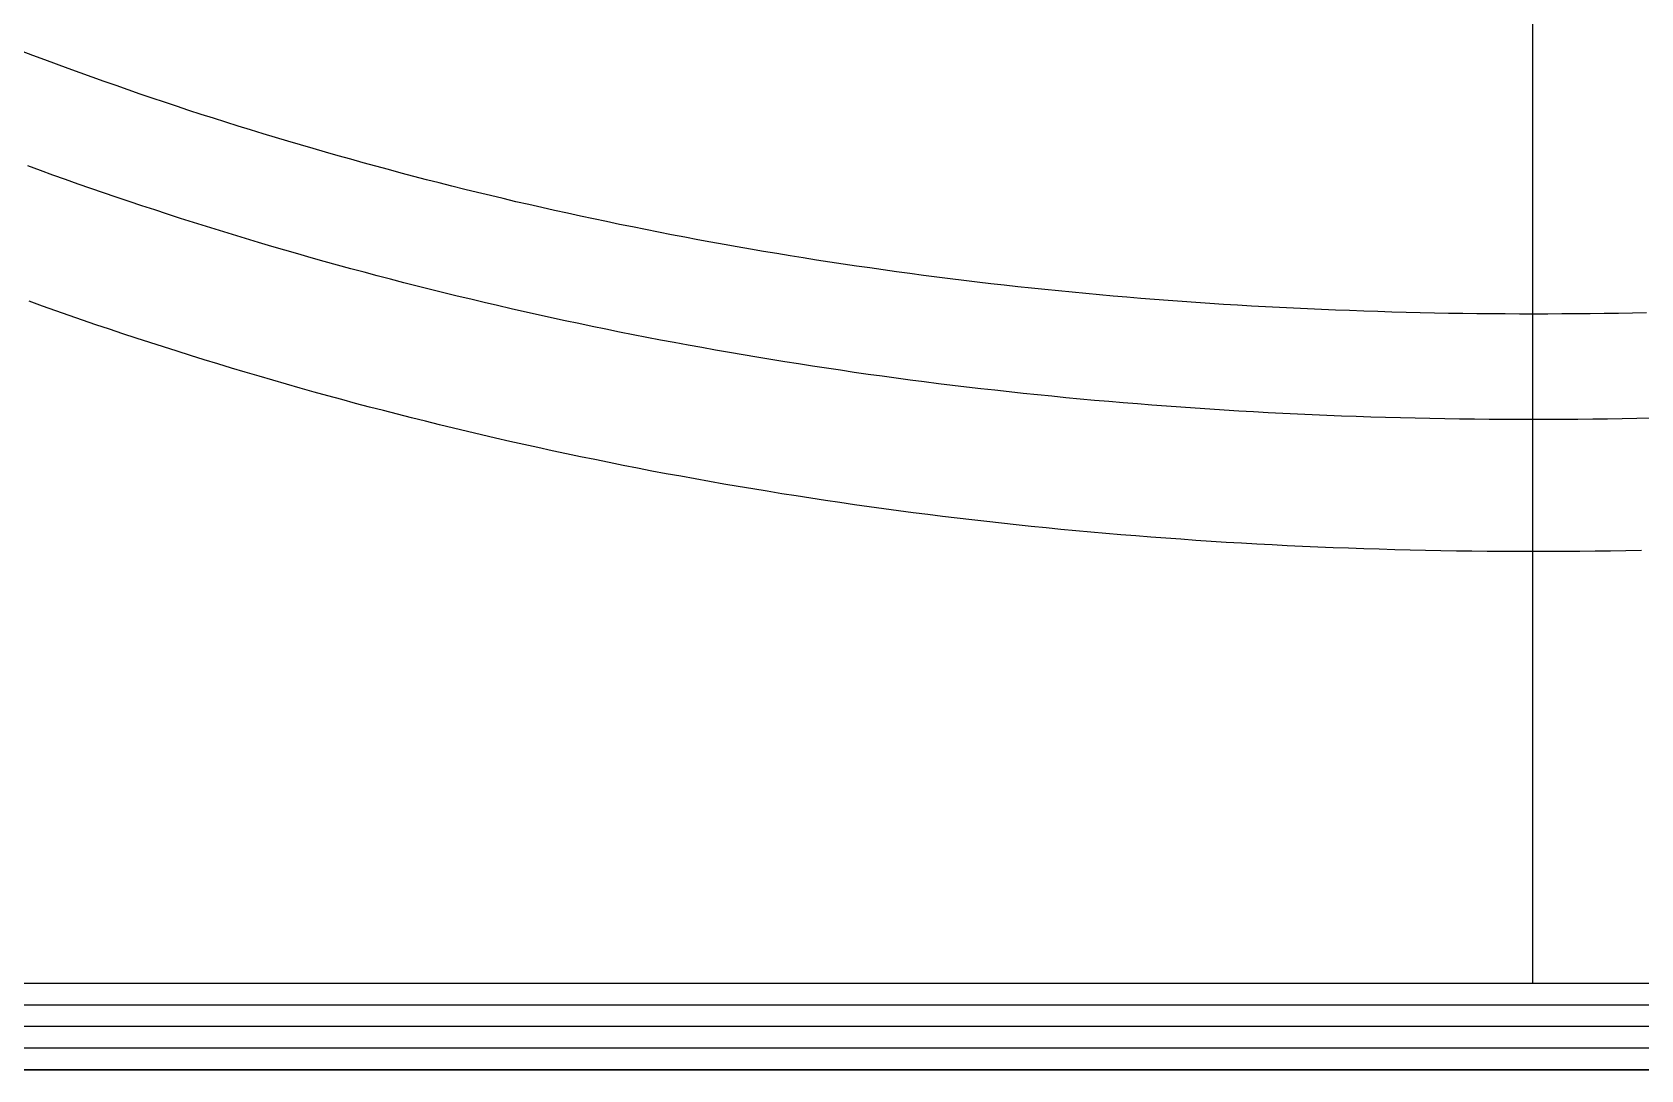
# Model space of a CAD drawing. Extents: x -23 to 863, y -16 to 610.
# Drawn here: x 18.32 to 27.94, y 9.7 to 15.91 of the extents above; entities that cross this region are included whole.
import ezdxf

# ---------------------------------------------------------------- set-up
doc = ezdxf.new("R2010")
doc.units = 0
doc.header["$MEASUREMENT"] = 0
doc.layers.add('99_枠$0$001', color=7, linetype='Continuous')

# ---------------------------------------------------------------- blocks, each defined once
blk = doc.blocks.new('99_枠')
at = {"layer": '99_枠$0$001', "linetype": 'Continuous'}
for p, q in [((7830, 6217), (7813.2, 6223.4)), ((7847, 6210.6), (7830, 6217)), ((7864, 6204.3), (7847, 6210.6)), ((7881.1, 6198), (7864, 6204.3)), ((7898.3, 6191.7), (7881.1, 6198)), ((7915.5, 6185.5), (7898.3, 6191.7)), ((7932.8, 6179.4), (7915.5, 6185.5)), ((7950.2, 6173.3), (7932.8, 6179.4)), ((7967.6, 6167.2), (7950.2, 6173.3)), ((7985.1, 6161.2), (7967.6, 6167.2)), ((8002.6, 6155.2), (7985.1, 6161.2)), ((8020.2, 6149.3), (8002.6, 6155.2)), ((8037.9, 6143.4), (8020.2, 6149.3)), ((8055.6, 6137.6), (8037.9, 6143.4)), ((8073.4, 6131.8), (8055.6, 6137.6)), ((8091.2, 6126.1), (8073.4, 6131.8)), ((8109.1, 6120.4), (8091.2, 6126.1)), ((8127, 6114.8), (8109.1, 6120.4)), ((8144.9, 6109.3), (8127, 6114.8)), ((8162.9, 6103.7), (8144.9, 6109.3)), ((8180.9, 6098.3), (8162.9, 6103.7)), ((8199, 6092.9), (8180.9, 6098.3)), ((8217, 6087.6), (8199, 6092.9)), ((8235.2, 6082.3), (8217, 6087.6)), ((8253.3, 6077), (8235.2, 6082.3)), ((8271.5, 6071.9), (8253.3, 6077)), ((7840.7, 6050.5), (7822.6, 6057.1)), ((8289.7, 6066.8), (8271.5, 6071.9)), ((8307.9, 6061.7), (8289.7, 6066.8)), ((8326.2, 6056.7), (8307.9, 6061.7)), ((8344.5, 6051.8), (8326.2, 6056.7)), ((7858.8, 6043.9), (7840.7, 6050.5)), ((7877, 6037.5), (7858.8, 6043.9)), ((7895.3, 6031), (7877, 6037.5)), ((7913.6, 6024.6), (7895.3, 6031)), ((8362.8, 6046.9), (8344.5, 6051.8)), ((8381.1, 6042.1), (8362.8, 6046.9)), ((8399.5, 6037.3), (8381.1, 6042.1)), ((8417.9, 6032.6), (8399.5, 6037.3)), ((8436.3, 6027.9), (8417.9, 6032.6)), ((7932, 6018.3), (7913.6, 6024.6)), ((7950.5, 6012), (7932, 6018.3)), ((7969, 6005.8), (7950.5, 6012)), ((7987.5, 5999.6), (7969, 6005.8)), ((8454.8, 6023.3), (8436.3, 6027.9)), ((8473.3, 6018.8), (8454.8, 6023.3)), ((8491.8, 6014.3), (8473.3, 6018.8)), ((8510.4, 6009.9), (8491.8, 6014.3)), ((8528.9, 6005.5), (8510.4, 6009.9)), ((8547.5, 6001.2), (8528.9, 6005.5)), ((8006.1, 5993.5), (7987.5, 5999.6)), ((8024.8, 5987.4), (8006.1, 5993.5)), ((8043.5, 5981.4), (8024.8, 5987.4)), ((8566.2, 5997), (8547.5, 6001.2)), ((8584.8, 5992.8), (8566.2, 5997)), ((8603.5, 5988.7), (8584.8, 5992.8)), ((8622.2, 5984.6), (8603.5, 5988.7)), ((8641, 5980.6), (8622.2, 5984.6)), ((8062.2, 5975.4), (8043.5, 5981.4)), ((8081, 5969.5), (8062.2, 5975.4)), ((8099.8, 5963.7), (8081, 5969.5)), ((8118.7, 5957.9), (8099.8, 5963.7)), ((8659.8, 5976.6), (8641, 5980.6)), ((8678.6, 5972.7), (8659.8, 5976.6)), ((8697.4, 5968.9), (8678.6, 5972.7)), ((8716.3, 5965.1), (8697.4, 5968.9)), ((8735.1, 5961.3), (8716.3, 5965.1)), ((8754, 5957.7), (8735.1, 5961.3)), ((8137.6, 5952.2), (8118.7, 5957.9)), ((8156.5, 5946.5), (8137.6, 5952.2)), ((8175.4, 5940.9), (8156.5, 5946.5)), ((8194.4, 5935.4), (8175.4, 5940.9)), ((8773, 5954.1), (8754, 5957.7)), ((8792, 5950.5), (8773, 5954.1)), ((8810.9, 5947), (8792, 5950.5)), ((8830, 5943.6), (8810.9, 5947)), ((8849, 5940.2), (8830, 5943.6)), ((8868.1, 5936.9), (8849, 5940.2)), ((8887.2, 5933.6), (8868.1, 5936.9)), ((8213.4, 5929.9), (8194.4, 5935.4)), ((8232.5, 5924.5), (8213.4, 5929.9)), ((8251.5, 5919.2), (8232.5, 5924.5)), ((8270.7, 5913.9), (8251.5, 5919.2)), ((8289.8, 5908.6), (8270.7, 5913.9)), ((8906.3, 5930.4), (8887.2, 5933.6)), ((8925.5, 5927.2), (8906.3, 5930.4)), ((8944.6, 5924.2), (8925.5, 5927.2)), ((8963.9, 5921.1), (8944.6, 5924.2)), ((8983.1, 5918.1), (8963.9, 5921.1)), ((9002.3, 5915.2), (8983.1, 5918.1)), ((9021.6, 5912.4), (9002.3, 5915.2)), ((9040.9, 5909.6), (9021.6, 5912.4)), ((8309, 5903.5), (8289.8, 5908.6)), ((8328.1, 5898.4), (8309, 5903.5)), ((8347.4, 5893.3), (8328.1, 5898.4)), ((8366.6, 5888.3), (8347.4, 5893.3)), ((9060.3, 5906.8), (9040.9, 5909.6)), ((9079.6, 5904.1), (9060.3, 5906.8)), ((9099, 5901.5), (9079.6, 5904.1)), ((9118.4, 5898.9), (9099, 5901.5)), ((9137.9, 5896.4), (9118.4, 5898.9)), ((9157.3, 5894), (9137.9, 5896.4)), ((9176.8, 5891.6), (9157.3, 5894)), ((9196.3, 5889.2), (9176.8, 5891.6)), ((9215.9, 5886.9), (9196.3, 5889.2)), ((8385.9, 5883.4), (8366.6, 5888.3)), ((8405.2, 5878.6), (8385.9, 5883.4)), ((8424.6, 5873.8), (8405.2, 5878.6)), ((8444, 5869), (8424.6, 5873.8)), ((8463.4, 5864.4), (8444, 5869)), ((9235.4, 5884.7), (9215.9, 5886.9)), ((9255, 5882.5), (9235.4, 5884.7)), ((9274.7, 5880.4), (9255, 5882.5)), ((9294.3, 5878.4), (9274.7, 5880.4)), ((9314, 5876.4), (9294.3, 5878.4)), ((9333.7, 5874.5), (9314, 5876.4)), ((9353.5, 5872.6), (9333.7, 5874.5)), ((9373.3, 5870.8), (9353.5, 5872.6)), ((9393.1, 5869), (9373.3, 5870.8)), ((9412.9, 5867.3), (9393.1, 5869)), ((9432.8, 5865.6), (9412.9, 5867.3)), ((9452.7, 5864.1), (9432.8, 5865.6)), ((7843.8, 5854.5), (7824.6, 5861.4)), ((7863, 5847.7), (7843.8, 5854.5)), ((7882.3, 5841), (7863, 5847.7)), ((8482.8, 5859.7), (8463.4, 5864.4)), ((8502.3, 5855.2), (8482.8, 5859.7)), ((8521.7, 5850.7), (8502.3, 5855.2)), ((8541.3, 5846.3), (8521.7, 5850.7)), ((8560.8, 5841.9), (8541.3, 5846.3)), ((9472.6, 5862.5), (9452.7, 5864.1)), ((9492.6, 5861.1), (9472.6, 5862.5)), ((9512.6, 5859.6), (9492.6, 5861.1)), ((9532.7, 5858.3), (9512.6, 5859.6)), ((9552.8, 5857), (9532.7, 5858.3)), ((9572.9, 5855.7), (9552.8, 5857)), ((9593, 5854.5), (9572.9, 5855.7)), ((9613.2, 5853.4), (9593, 5854.5)), ((9633.5, 5852.4), (9613.2, 5853.4)), ((9653.7, 5851.3), (9633.5, 5852.4)), ((9674, 5850.4), (9653.7, 5851.3)), ((9694.4, 5849.5), (9674, 5850.4)), ((9714.7, 5848.7), (9694.4, 5849.5)), ((9735.1, 5847.9), (9714.7, 5848.7)), ((9755.5, 5847.2), (9735.1, 5847.9)), ((9775.9, 5846.5), (9755.5, 5847.2)), ((9796.3, 5845.9), (9775.9, 5846.5)), ((9816.8, 5845.3), (9796.3, 5845.9)), ((9837.3, 5844.8), (9816.8, 5845.3)), ((9857.7, 5844.4), (9837.3, 5844.8)), ((9878.2, 5844), (9857.7, 5844.4)), ((9898.7, 5843.7), (9878.2, 5844)), ((9919.2, 5843.5), (9898.7, 5843.7)), ((9939.7, 5843.3), (9919.2, 5843.5)), ((9960.2, 5843.1), (9939.7, 5843.3)), ((9980.7, 5843), (9960.2, 5843.1)), ((10001.2, 5843), (9980.7, 5843)), ((10021.7, 5843), (10001.2, 5843)), ((10042.2, 5843.1), (10021.7, 5843)), ((10062.7, 5843.3), (10042.2, 5843.1)), ((10083.2, 5843.5), (10062.7, 5843.3)), ((10103.6, 5843.7), (10083.2, 5843.5)), ((10124, 5844), (10103.6, 5843.7)), ((10144.5, 5844.4), (10124, 5844)), ((10164.9, 5844.8), (10144.5, 5844.4)), ((7901.6, 5834.3), (7882.3, 5841)), ((7921, 5827.6), (7901.6, 5834.3)), ((7940.5, 5821.1), (7921, 5827.6)), ((7960, 5814.6), (7940.5, 5821.1)), ((8580.4, 5837.6), (8560.8, 5841.9)), ((8600, 5833.4), (8580.4, 5837.6)), ((8619.7, 5829.2), (8600, 5833.4)), ((8639.3, 5825.1), (8619.7, 5829.2)), ((8659, 5821), (8639.3, 5825.1)), ((8678.7, 5817), (8659, 5821)), ((7979.5, 5808.1), (7960, 5814.6)), ((7999.1, 5801.7), (7979.5, 5808.1)), ((8018.7, 5795.4), (7999.1, 5801.7)), ((8698.5, 5813.1), (8678.7, 5817)), ((8718.3, 5809.2), (8698.5, 5813.1)), ((8738.1, 5805.4), (8718.3, 5809.2)), ((8757.9, 5801.7), (8738.1, 5805.4)), ((8777.8, 5798), (8757.9, 5801.7)), ((8797.7, 5794.4), (8777.8, 5798)), ((8038.4, 5789.2), (8018.7, 5795.4)), ((8058.1, 5783), (8038.4, 5789.2)), ((8077.8, 5776.8), (8058.1, 5783)), ((8097.6, 5770.8), (8077.8, 5776.8)), ((8817.6, 5790.8), (8797.7, 5794.4)), ((8837.6, 5787.3), (8817.6, 5790.8)), ((8857.6, 5783.9), (8837.6, 5787.3)), ((8877.6, 5780.5), (8857.6, 5783.9)), ((8897.6, 5777.2), (8877.6, 5780.5)), ((8917.7, 5774), (8897.6, 5777.2)), ((8937.7, 5770.8), (8917.7, 5774)), ((8117.4, 5764.8), (8097.6, 5770.8)), ((8137.2, 5758.9), (8117.4, 5764.8)), ((8157.1, 5753), (8137.2, 5758.9)), ((8176.9, 5747.2), (8157.1, 5753)), ((8957.9, 5767.6), (8937.7, 5770.8)), ((8978, 5764.6), (8957.9, 5767.6)), ((8998.2, 5761.6), (8978, 5764.6)), ((9018.4, 5758.6), (8998.2, 5761.6)), ((9038.6, 5755.8), (9018.4, 5758.6)), ((9058.8, 5753), (9038.6, 5755.8)), ((9079.1, 5750.2), (9058.8, 5753)), ((9099.4, 5747.5), (9079.1, 5750.2)), ((8196.9, 5741.5), (8176.9, 5747.2)), ((8216.8, 5735.8), (8196.9, 5741.5)), ((8236.8, 5730.2), (8216.8, 5735.8)), ((8256.8, 5724.7), (8236.8, 5730.2)), ((9119.7, 5744.9), (9099.4, 5747.5)), ((9140.1, 5742.3), (9119.7, 5744.9)), ((9160.5, 5739.8), (9140.1, 5742.3)), ((9180.9, 5737.4), (9160.5, 5739.8)), ((9201.3, 5735), (9180.9, 5737.4)), ((9221.8, 5732.7), (9201.3, 5735)), ((9242.3, 5730.4), (9221.8, 5732.7)), ((9262.8, 5728.2), (9242.3, 5730.4)), ((9283.4, 5726.1), (9262.8, 5728.2)), ((9304, 5724), (9283.4, 5726.1)), ((8276.9, 5719.2), (8256.8, 5724.7)), ((8296.9, 5713.8), (8276.9, 5719.2)), ((8317, 5708.5), (8296.9, 5713.8)), ((8337.2, 5703.3), (8317, 5708.5)), ((8357.3, 5698.1), (8337.2, 5703.3)), ((9324.6, 5722), (9304, 5724)), ((9345.3, 5720), (9324.6, 5722)), ((9366, 5718.1), (9345.3, 5720)), ((9386.7, 5716.3), (9366, 5718.1)), ((9407.5, 5714.6), (9386.7, 5716.3)), ((9428.3, 5712.9), (9407.5, 5714.6)), ((9449.1, 5711.2), (9428.3, 5712.9)), ((9470, 5709.6), (9449.1, 5711.2)), ((9490.9, 5708.1), (9470, 5709.6)), ((9511.8, 5706.7), (9490.9, 5708.1)), ((9532.8, 5705.3), (9511.8, 5706.7)), ((9553.8, 5703.9), (9532.8, 5705.3)), ((9574.9, 5702.7), (9553.8, 5703.9)), ((8377.6, 5692.9), (8357.3, 5698.1)), ((8397.8, 5687.9), (8377.6, 5692.9)), ((8418, 5682.9), (8397.8, 5687.9)), ((8438.3, 5678), (8418, 5682.9)), ((9596, 5701.5), (9574.9, 5702.7)), ((9617.1, 5700.3), (9596, 5701.5)), ((9638.3, 5699.2), (9617.1, 5700.3)), ((9659.5, 5698.2), (9638.3, 5699.2)), ((9680.7, 5697.3), (9659.5, 5698.2)), ((9702, 5696.4), (9680.7, 5697.3)), ((9723.2, 5695.5), (9702, 5696.4)), ((9744.6, 5694.8), (9723.2, 5695.5)), ((9765.9, 5694), (9744.6, 5694.8)), ((9787.2, 5693.4), (9765.9, 5694)), ((9808.6, 5692.8), (9787.2, 5693.4)), ((9830, 5692.3), (9808.6, 5692.8)), ((9851.4, 5691.8), (9830, 5692.3)), ((9872.8, 5691.4), (9851.4, 5691.8)), ((9894.2, 5691.1), (9872.8, 5691.4)), ((9915.6, 5690.8), (9894.2, 5691.1)), ((9937, 5690.6), (9915.6, 5690.8)), ((9958.4, 5690.4), (9937, 5690.6)), ((9979.8, 5690.3), (9958.4, 5690.4)), ((10001.3, 5690.3), (9979.8, 5690.3)), ((10022.7, 5690.3), (10001.3, 5690.3)), ((10044.1, 5690.4), (10022.7, 5690.3)), ((10065.5, 5690.6), (10044.1, 5690.4)), ((10086.8, 5690.8), (10065.5, 5690.6)), ((10108.2, 5691.1), (10086.8, 5690.8)), ((10129.5, 5691.4), (10108.2, 5691.1)), ((10150.9, 5691.8), (10129.5, 5691.4)), ((10172.2, 5692.3), (10150.9, 5691.8)), ((8458.7, 5673.1), (8438.3, 5678)), ((8479, 5668.3), (8458.7, 5673.1)), ((8499.4, 5663.6), (8479, 5668.3)), ((8519.8, 5658.9), (8499.4, 5663.6)), ((8540.3, 5654.3), (8519.8, 5658.9)), ((8560.7, 5649.8), (8540.3, 5654.3)), ((8581.3, 5645.4), (8560.7, 5649.8)), ((8601.8, 5641), (8581.3, 5645.4)), ((8622.4, 5636.6), (8601.8, 5641)), ((8643, 5632.4), (8622.4, 5636.6)), ((8663.6, 5628.2), (8643, 5632.4)), ((8684.2, 5624.1), (8663.6, 5628.2)), ((8704.9, 5620), (8684.2, 5624.1)), ((8725.6, 5616), (8704.9, 5620)), ((8746.4, 5612.1), (8725.6, 5616)), ((8767.2, 5608.3), (8746.4, 5612.1)), ((8788, 5604.5), (8767.2, 5608.3)), ((8808.8, 5600.8), (8788, 5604.5)), ((8829.7, 5597.1), (8808.8, 5600.8)), ((8850.5, 5593.5), (8829.7, 5597.1)), ((8871.5, 5590), (8850.5, 5593.5)), ((8892.4, 5586.6), (8871.5, 5590)), ((8913.4, 5583.2), (8892.4, 5586.6)), ((8934.4, 5579.9), (8913.4, 5583.2)), ((8955.4, 5576.6), (8934.4, 5579.9)), ((8976.5, 5573.4), (8955.4, 5576.6)), ((8997.6, 5570.3), (8976.5, 5573.4)), ((9018.7, 5567.3), (8997.6, 5570.3)), ((9039.8, 5564.3), (9018.7, 5567.3)), ((9061, 5561.4), (9039.8, 5564.3)), ((9082.2, 5558.5), (9061, 5561.4)), ((9103.4, 5555.7), (9082.2, 5558.5)), ((9124.7, 5553), (9103.4, 5555.7)), ((9145.9, 5550.4), (9124.7, 5553)), ((9167.2, 5547.8), (9145.9, 5550.4)), ((9188.6, 5545.3), (9167.2, 5547.8)), ((9210, 5542.9), (9188.6, 5545.3)), ((9231.4, 5540.5), (9210, 5542.9)), ((9252.8, 5538.2), (9231.4, 5540.5)), ((9274.3, 5535.9), (9252.8, 5538.2)), ((9295.8, 5533.7), (9274.3, 5535.9)), ((9317.3, 5531.6), (9295.8, 5533.7)), ((9338.9, 5529.6), (9317.3, 5531.6)), ((9360.5, 5527.6), (9338.9, 5529.6)), ((9382.2, 5525.7), (9360.5, 5527.6)), ((9403.9, 5523.9), (9382.2, 5525.7)), ((9425.6, 5522.1), (9403.9, 5523.9)), ((9447.3, 5520.4), (9425.6, 5522.1)), ((9469.1, 5518.7), (9447.3, 5520.4)), ((9491, 5517.2), (9469.1, 5518.7)), ((9512.8, 5515.7), (9491, 5517.2)), ((9534.8, 5514.2), (9512.8, 5515.7)), ((9556.7, 5512.8), (9534.8, 5514.2)), ((9578.7, 5511.5), (9556.7, 5512.8)), ((9600.7, 5510.3), (9578.7, 5511.5)), ((9622.8, 5509.1), (9600.7, 5510.3)), ((9644.9, 5508), (9622.8, 5509.1)), ((9667.1, 5507), (9644.9, 5508)), ((9689.2, 5506), (9667.1, 5507)), ((9711.4, 5505.1), (9689.2, 5506)), ((9733.6, 5504.3), (9711.4, 5505.1)), ((9755.9, 5503.5), (9733.6, 5504.3)), ((9778.1, 5502.8), (9755.9, 5503.5)), ((9800.4, 5502.2), (9778.1, 5502.8)), ((9822.7, 5501.6), (9800.4, 5502.2)), ((9845, 5501.1), (9822.7, 5501.6)), ((9867.3, 5500.6), (9845, 5501.1)), ((9889.6, 5500.3), (9867.3, 5500.6)), ((9912, 5500), (9889.6, 5500.3)), ((9934.3, 5499.7), (9912, 5500)), ((9956.6, 5499.6), (9934.3, 5499.7)), ((9979, 5499.5), (9956.6, 5499.6)), ((10001.3, 5499.4), (9979, 5499.5)), ((10023.6, 5499.5), (10001.3, 5499.4)), ((10045.9, 5499.6), (10023.6, 5499.5)), ((10068.2, 5499.7), (10045.9, 5499.6)), ((10090.5, 5500), (10068.2, 5499.7)), ((10112.8, 5500.3), (10090.5, 5500)), ((10135, 5500.6), (10112.8, 5500.3)), ((10157.3, 5501.1), (10135, 5500.6))]:
    blk.add_line(p, q, dxfattribs=at)
at = {"layer": '99_枠$0$001'}
for p, q in [((205000, 4875), (5000, 4875)), ((205000, 4843.7), (5000, 4843.7)), ((205000, 4812.5), (5000, 4812.5)), ((205000, 4781.2), (5000, 4781.2)), ((205000, 4750), (5000, 4750))]:
    blk.add_line(p, q, dxfattribs=at)
blk.add_lwpolyline([(5000, 4750), (205000, 4750), (205000, 143750), (5000, 143750)], close=True, dxfattribs=at)
at = {"layer": 'Defpoints', "linetype": 'Continuous'}
blk.add_line((10000, 4875), (10000, 11125), dxfattribs=at)

msp = doc.modelspace()

# ---------------------------------------------------------------- block references
at = {"xscale": 0.004133776844070962, "yscale": 0.004133776844070964, "zscale": 0.004133776844070964}
msp.add_blockref('99_枠', (-14.0466, -9.9329), dxfattribs=at)

doc.saveas('drawing.dxf')
